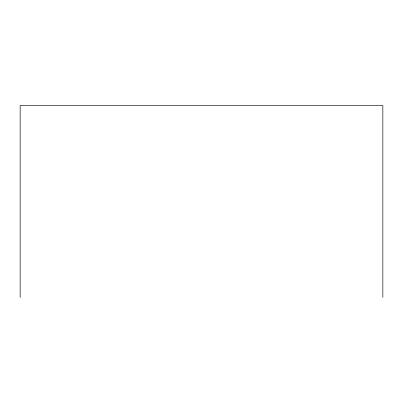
<?xml version="1.0" encoding="UTF-8"?>
<svg xmlns="http://www.w3.org/2000/svg" width="403" height="403" viewBox="0 0 403 403"><rect width="100%" height="100%" fill="white"/><g stroke="black" fill="none" stroke-linecap="round" stroke-linejoin="round"><path stroke-width="0.6" d="M382.85 297.434L382.85 105.566L20.15 105.566L20.15 297.434"/></g></svg>
